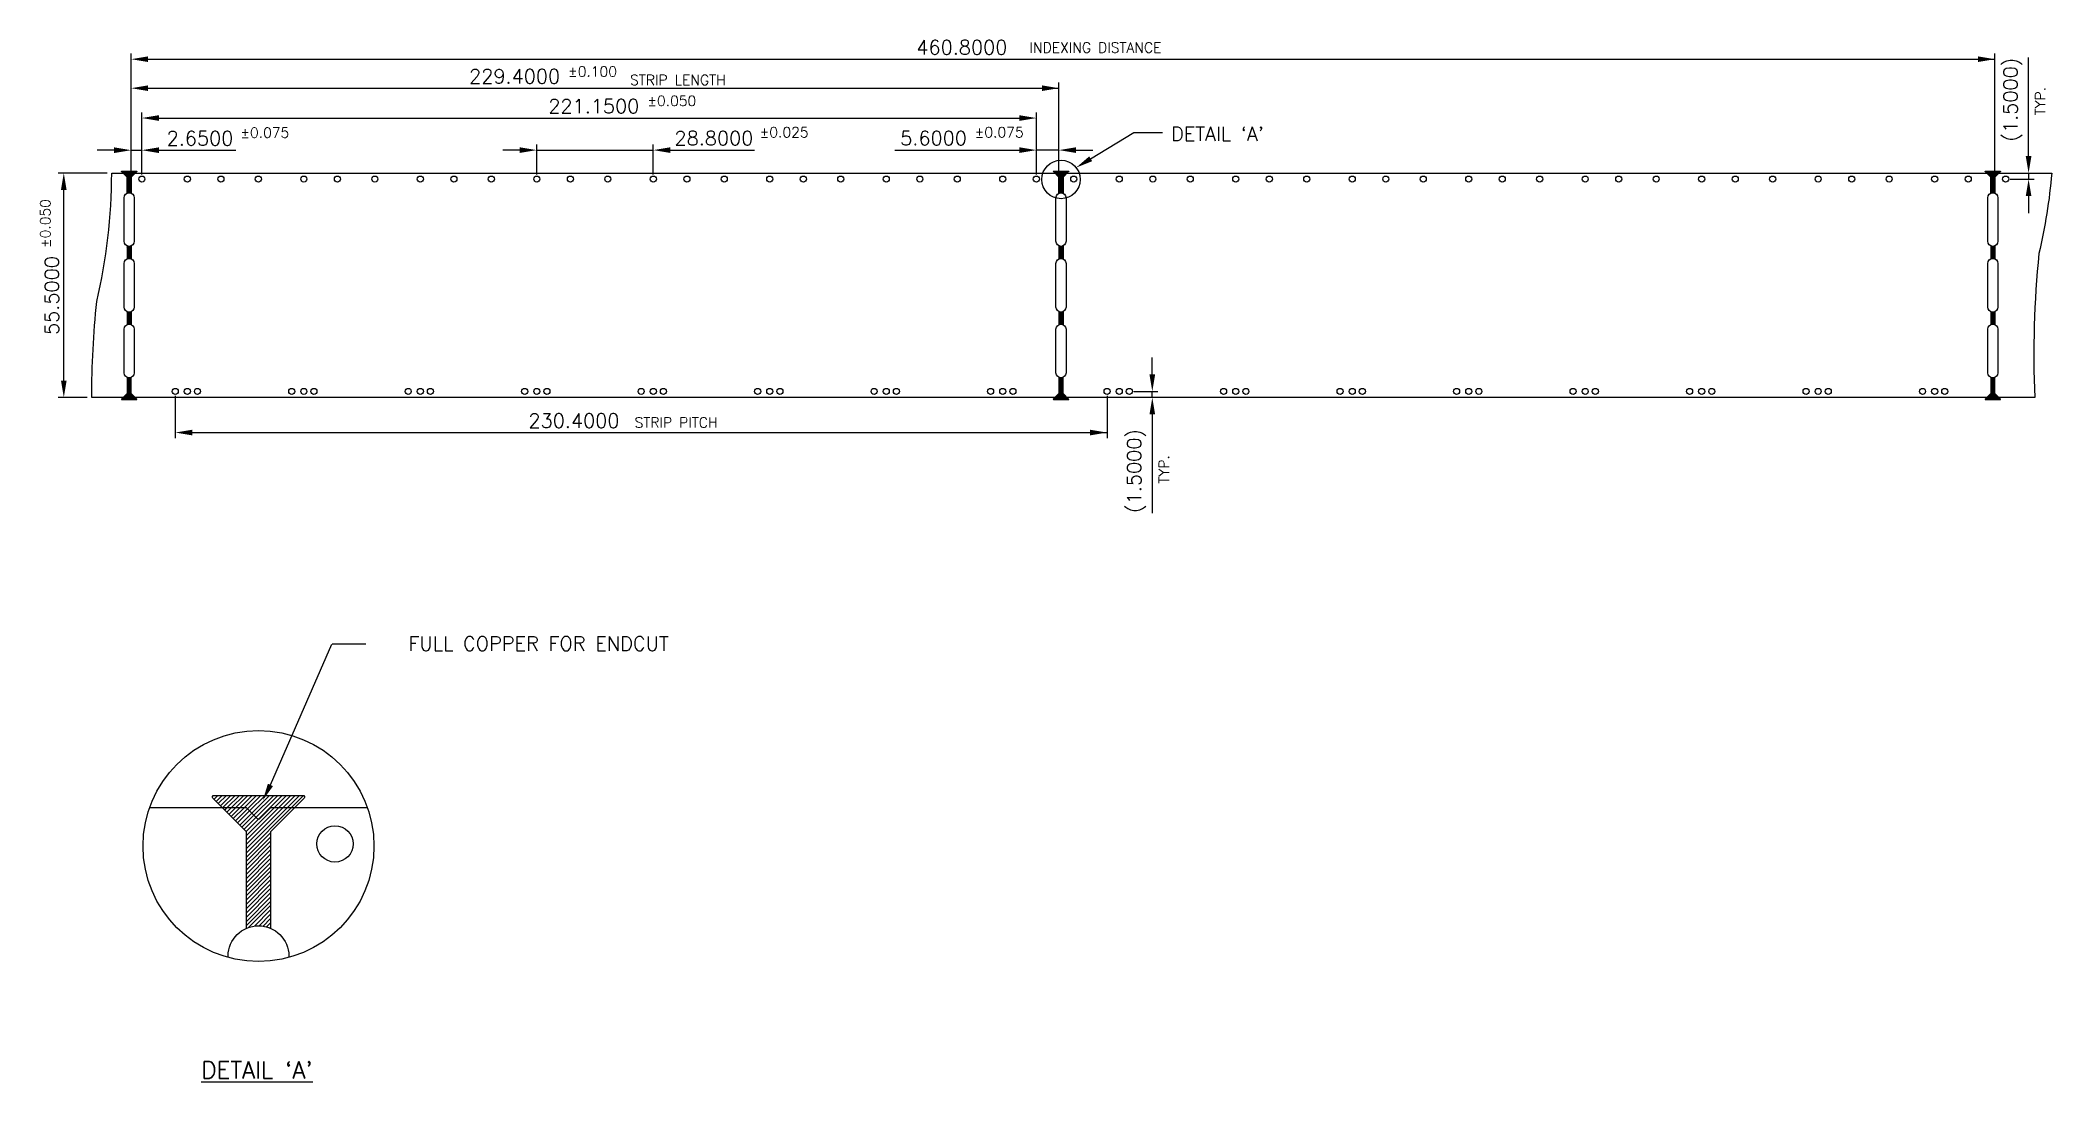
# Model space of a CAD drawing. Extents: x 149 to 646, y -468 to -211.
import ezdxf
from ezdxf.lldxf.tags import DXFTag

# ---------------------------------------------------------------- set-up
doc = ezdxf.new("R2010")
doc.units = 0
doc.header["$LTSCALE"] = 8
doc.header["$MEASUREMENT"] = 0
for name, color, linetype in [('DIM', 7, 'Continuous'), ('ENDCUT', 8, 'Continuous'), ('LF-LINE', 1, 'Continuous'), ('PKG-OUT', 3, 'HIDDEN')]:
    doc.layers.add(name, color=color, linetype=linetype)
doc.styles.add('SIMPLEX', font='SIMPLEX.shx', dxfattribs={"height": 3})
tags = doc.linetypes.add('HIDDEN', pattern=[0.375, 0.25, -0.125]).pattern_tags.tags
tags[6:7] = [DXFTag(74, 4), DXFTag(75, 0), DXFTag(340, '0'), DXFTag(46, 1.0), DXFTag(50, 0.0), DXFTag(44, 0.0), DXFTag(45, 0.0)]
tags[4:5] = [DXFTag(74, 4), DXFTag(75, 0), DXFTag(340, '0'), DXFTag(46, 1.0), DXFTag(50, 0.0), DXFTag(44, 0.0), DXFTag(45, 0.0)]

msp = doc.modelspace()

# ---------------------------------------------------------------- hatches: boundary and pattern name
at = {"layer": 'ENDCUT'}
h = msp.add_hatch(dxfattribs=at)
h.set_pattern_fill('ANSI31', color=256)
h.set_pattern_definition([(45, (170.8886, -262.83379), (-0.08838835, 0.08838835), [])])
h.paths.add_polyline_path([(171.48, -261.37, -0.208712), (170.48, -261.37), (170.48, -264.58, -0.208712), (171.48, -264.58)])
h.paths.add_polyline_path([(171.48, -277.62, -0.208712), (170.48, -277.62), (170.48, -280.83, -0.208712), (171.48, -280.83)])
h.paths.add_polyline_path([(171.48, -293.87, -0.208712), (170.48, -293.87), (170.48, -297.85), (169.48, -298.85), (170.47, -298.85), (170.91, -298.41, -0.414214), (171.05, -298.41), (171.49, -298.85), (172.48, -298.85), (171.48, -297.85)])
h.paths.add_polyline_path([(172.48, -298.85), (171.49, -298.85), (171.05, -298.41, 0.414214), (170.91, -298.41), (170.47, -298.85), (169.48, -298.85), (169.1, -299.23, 0.668179), (169.15, -299.35), (172.81, -299.35, 0.668179), (172.86, -299.23)])
h.paths.add_polyline_path([(171.48, -244.35), (172.48, -243.35), (171.49, -243.35), (171.05, -243.79, -0.414214), (170.91, -243.79), (170.47, -243.35), (169.48, -243.35), (170.48, -244.35), (170.48, -248.33, -0.208712), (171.48, -248.33)])
h.paths.add_polyline_path([(172.86, -242.97, 0.668179), (172.81, -242.85), (169.15, -242.85, 0.668179), (169.1, -242.97), (169.48, -243.35), (170.47, -243.35), (170.91, -243.79, 0.414214), (171.05, -243.79), (171.49, -243.35), (172.48, -243.35)])
h = msp.add_hatch(dxfattribs=at)
h.set_pattern_fill('ANSI31', color=256)
h.set_pattern_definition([(45, (401.2886, -262.83379), (-0.08838835, 0.08838835), [])])
h.paths.add_polyline_path([(401.88, -261.37, -0.208712), (400.88, -261.37), (400.88, -264.58, -0.208712), (401.88, -264.58)])
h.paths.add_polyline_path([(401.88, -277.62, -0.208712), (400.88, -277.62), (400.88, -280.83, -0.208712), (401.88, -280.83)])
h.paths.add_polyline_path([(401.88, -293.87, -0.208712), (400.88, -293.87), (400.88, -297.85), (399.88, -298.85), (400.87, -298.85), (401.31, -298.41, -0.414214), (401.45, -298.41), (401.89, -298.85), (402.88, -298.85), (401.88, -297.85)])
h.paths.add_polyline_path([(402.88, -298.85), (401.89, -298.85), (401.45, -298.41, 0.414214), (401.31, -298.41), (400.87, -298.85), (399.88, -298.85), (399.5, -299.23, 0.668179), (399.55, -299.35), (403.21, -299.35, 0.668179), (403.26, -299.23)])
h.paths.add_polyline_path([(401.88, -244.35), (402.88, -243.35), (401.89, -243.35), (401.45, -243.79, -0.414214), (401.31, -243.79), (400.87, -243.35), (399.88, -243.35), (400.88, -244.35), (400.88, -248.33, -0.208712), (401.88, -248.33)])
h.paths.add_polyline_path([(403.26, -242.97, 0.668179), (403.21, -242.85), (399.55, -242.85, 0.668179), (399.5, -242.97), (399.88, -243.35), (400.87, -243.35), (401.31, -243.79, 0.414214), (401.45, -243.79), (401.89, -243.35), (402.88, -243.35)])
h = msp.add_hatch(dxfattribs=at)
h.set_pattern_fill('ANSI31', color=256)
h.set_pattern_definition([(45, (631.6886, -262.83379), (-0.08838835, 0.08838835), [])])
h.paths.add_polyline_path([(632.28, -261.37, -0.208712), (631.28, -261.37), (631.28, -264.58, -0.208712), (632.28, -264.58)])
h.paths.add_polyline_path([(632.28, -277.62, -0.208712), (631.28, -277.62), (631.28, -280.83, -0.208712), (632.28, -280.83)])
h.paths.add_polyline_path([(632.28, -293.87, -0.208712), (631.28, -293.87), (631.28, -297.85), (630.28, -298.85), (631.27, -298.85), (631.71, -298.41, -0.414214), (631.85, -298.41), (632.29, -298.85), (633.28, -298.85), (632.28, -297.85)])
h.paths.add_polyline_path([(633.28, -298.85), (632.29, -298.85), (631.85, -298.41, 0.414214), (631.71, -298.41), (631.27, -298.85), (630.28, -298.85), (629.9, -299.23, 0.668179), (629.95, -299.35), (633.61, -299.35, 0.668179), (633.66, -299.23)])
h.paths.add_polyline_path([(632.28, -244.35), (633.28, -243.35), (632.29, -243.35), (631.85, -243.79, -0.414214), (631.71, -243.79), (631.27, -243.35), (630.28, -243.35), (631.28, -244.35), (631.28, -248.33, -0.208712), (632.28, -248.33)])
h.paths.add_polyline_path([(633.66, -242.97, 0.668179), (633.61, -242.85), (629.95, -242.85, 0.668179), (629.9, -242.97), (630.28, -243.35), (631.27, -243.35), (631.71, -243.79, 0.414214), (631.85, -243.79), (632.29, -243.35), (633.28, -243.35)])

# ---------------------------------------------------------------- linework, layer by layer
for points in [[(171.49, -243.35), (400.87, -243.35), (401.31, -243.79, 0.414214), (401.45, -243.79), (401.89, -243.35), (631.27, -243.35), (631.71, -243.79, 0.414214), (631.85, -243.79), (632.29, -243.35), (646.33, -243.35, -0.036635), (643.15, -263.25, 0.035059), (642.11, -298.85), (632.29, -298.85), (631.85, -298.41, 0.414214), (631.71, -298.41), (631.27, -298.85), (401.89, -298.85), (401.45, -298.41, 0.414214), (401.31, -298.41), (400.87, -298.85), (171.49, -298.85), (171.05, -298.41, 0.414214), (170.91, -298.41), (170.47, -298.85), (161.73, -298.85, -0.023369), (162.98, -275.13, 0.058275), (166.67, -243.35), (170.47, -243.35), (170.91, -243.79, 0.414214), (171.05, -243.79)], [(169.73, -249.48, -1), (172.23, -249.48), (172.23, -260.23, -1), (169.73, -260.23)], [(400.13, -249.48, -1), (402.63, -249.48), (402.63, -260.23, -1), (400.13, -260.23)], [(630.53, -249.48, -1), (633.03, -249.48), (633.03, -260.23, -1), (630.53, -260.23)], [(169.73, -265.73, -1), (172.23, -265.73), (172.23, -276.48, -1), (169.73, -276.48)], [(400.13, -265.73, -1), (402.63, -265.73), (402.63, -276.48, -1), (400.13, -276.48)], [(630.53, -265.73, -1), (633.03, -265.73), (633.03, -276.48, -1), (630.53, -276.48)], [(169.73, -281.98, -1), (172.23, -281.98), (172.23, -292.73, -1), (169.73, -292.73)], [(400.13, -281.98, -1), (402.63, -281.98), (402.63, -292.73, -1), (400.13, -292.73)], [(630.53, -281.98, -1), (633.03, -281.98), (633.03, -292.73, -1), (630.53, -292.73)]]:
    msp.add_lwpolyline(points, format="xyb", close=True)
for centre in [(174.13, -244.85), (174.13, -244.85), (185.38, -244.85), (193.68, -244.85), (202.93, -244.85), (202.93, -244.85), (214.18, -244.85), (222.48, -244.85), (231.73, -244.85), (231.73, -244.85), (242.98, -244.85), (251.28, -244.85), (260.53, -244.85), (260.53, -244.85), (271.78, -244.85), (280.08, -244.85), (289.33, -244.85), (289.33, -244.85), (300.58, -244.85), (308.88, -244.85), (318.13, -244.85), (318.13, -244.85), (329.38, -244.85), (337.68, -244.85), (346.93, -244.85), (346.93, -244.85), (358.18, -244.85), (366.48, -244.85), (375.73, -244.85), (375.73, -244.85), (386.98, -244.85), (395.28, -244.85), (404.53, -244.85), (404.53, -244.85), (415.78, -244.85), (424.08, -244.85), (433.33, -244.85), (433.33, -244.85), (444.58, -244.85), (452.88, -244.85), (462.13, -244.85), (462.13, -244.85), (473.38, -244.85), (481.68, -244.85), (490.93, -244.85), (490.93, -244.85), (502.18, -244.85), (510.48, -244.85), (519.73, -244.85), (519.73, -244.85), (530.98, -244.85), (539.28, -244.85), (548.53, -244.85), (548.53, -244.85), (559.78, -244.85), (568.08, -244.85), (577.33, -244.85), (577.33, -244.85), (588.58, -244.85), (596.88, -244.85), (606.13, -244.85), (606.13, -244.85), (617.38, -244.85), (625.68, -244.85), (634.93, -244.85), (182.38, -297.35), (185.38, -297.35), (187.88, -297.35), (211.18, -297.35), (214.18, -297.35), (216.68, -297.35), (239.98, -297.35), (242.98, -297.35), (245.48, -297.35), (268.78, -297.35), (271.78, -297.35), (274.28, -297.35), (297.58, -297.35), (300.58, -297.35), (303.08, -297.35), (326.38, -297.35), (329.38, -297.35), (331.88, -297.35), (355.18, -297.35), (358.18, -297.35), (360.68, -297.35), (383.98, -297.35), (386.98, -297.35), (389.48, -297.35), (412.78, -297.35), (415.78, -297.35), (418.28, -297.35), (441.58, -297.35), (444.58, -297.35), (447.08, -297.35), (470.38, -297.35), (473.38, -297.35), (475.88, -297.35), (499.18, -297.35), (502.18, -297.35), (504.68, -297.35), (527.98, -297.35), (530.98, -297.35), (533.48, -297.35), (556.78, -297.35), (559.78, -297.35), (562.28, -297.35), (585.58, -297.35), (588.58, -297.35), (591.08, -297.35), (614.38, -297.35), (617.38, -297.35), (619.88, -297.35)]:
    msp.add_circle(centre, 0.75)
at = {"layer": 'DIM', "lineweight": -2}
for p, q in [((171.48, -236.55), (171.48, -213.8)), ((632.28, -243.73), (632.28, -213.8)), ((171.48, -243.73), (171.48, -220.97)), ((400.88, -243.73), (400.88, -220.97)), ((174.13, -243.73), (174.13, -228.35)), ((395.28, -243.73), (395.28, -228.35)), ((271.78, -243.73), (271.78, -236.28)), ((300.58, -243.73), (300.58, -236.28)), ((165.55, -243.35), (153.43, -243.35)), ((160.61, -298.85), (153.43, -298.85)), ((182.38, -298.47), (182.38, -308.92)), ((412.78, -298.47), (412.78, -308.92))]:
    msp.add_line(p, q, dxfattribs=at)
at = {"layer": 'DIM'}
for p, q in [((175.68, -215.2), (632.28, -215.2)), ((640.6, -239.15), (640.6, -214.77)), ((175.68, -222.37), (400.88, -222.37)), ((178.33, -229.75), (391.08, -229.75)), ((408.71, -239.83), (419.38, -233.35)), ((419.38, -233.35), (426.47, -233.35)), ((167.28, -237.7), (163.08, -237.7)), ((171.48, -237.7), (174.13, -237.7)), ((178.33, -237.7), (197.33, -237.7)), ((267.58, -237.68), (263.38, -237.68)), ((271.78, -237.68), (300.58, -237.68)), ((302.39, -237.68), (325.63, -237.68)), ((360.33, -237.68), (391.08, -237.68)), ((400.88, -237.68), (395.28, -237.68)), ((405.08, -237.68), (409.28, -237.68)), ((640.6, -243.35), (640.6, -244.85)), ((154.83, -294.65), (154.83, -247.55)), ((636.05, -244.85), (642, -244.85)), ((640.6, -249.05), (640.6, -253.25)), ((423.95, -293.15), (423.95, -288.95)), ((419.4, -297.35), (425.35, -297.35)), ((423.95, -298.85), (423.95, -297.35)), ((423.95, -303.05), (423.95, -327.43)), ((186.58, -307.52), (412.78, -307.52)), ((205.91, -394.66), (221.13, -359.85)), ((221.21, -359.79), (229.52, -359.79))]:
    msp.add_line(p, q, dxfattribs=at)
for points in [[(171.48, -215.2), (175.68, -215.9), (175.68, -214.5)], [(632.28, -215.2), (628.08, -215.9), (628.08, -214.5)], [(171.48, -222.37), (175.68, -223.07), (175.68, -221.67)], [(400.88, -222.37), (396.68, -223.07), (396.68, -221.67)], [(174.13, -229.75), (178.33, -230.45), (178.33, -229.05)], [(395.28, -229.75), (391.08, -230.45), (391.08, -229.05)], [(171.48, -237.7), (167.28, -238.4), (167.28, -237)], [(174.13, -237.7), (178.33, -238.4), (178.33, -237)], [(271.78, -237.68), (267.58, -238.38), (267.58, -236.98)], [(300.58, -237.68), (304.78, -238.38), (304.78, -236.98)], [(395.28, -237.68), (391.08, -238.38), (391.08, -236.98)], [(400.88, -237.68), (405.08, -238.38), (405.08, -236.98)], [(154.83, -243.35), (155.53, -247.55), (154.13, -247.55)], [(408.35, -239.23), (409.08, -240.42), (405.12, -242)], [(640.6, -243.35), (641.3, -239.15), (639.9, -239.15)], [(640.6, -244.85), (641.3, -249.05), (639.9, -249.05)], [(423.95, -297.35), (424.65, -293.15), (423.25, -293.15)], [(154.83, -298.85), (155.53, -294.65), (154.13, -294.65)], [(423.95, -298.85), (424.65, -303.05), (423.25, -303.05)], [(182.38, -307.52), (186.58, -308.22), (186.58, -306.82)], [(412.78, -307.52), (408.58, -308.22), (408.58, -306.82)], [(204.06, -398.43), (206.54, -394.96), (205.29, -394.35)]]:
    msp.add_solid(points, dxfattribs=at)
at = {"layer": 'ENDCUT'}
for p, q in [((170.48, -261.37), (170.48, -264.58)), ((171.48, -261.37), (171.48, -264.58)), ((400.88, -261.37), (400.88, -264.58)), ((401.88, -261.37), (401.88, -264.58)), ((631.28, -261.37), (631.28, -264.58)), ((632.28, -261.37), (632.28, -264.58)), ((170.48, -277.62), (170.48, -280.83)), ((171.48, -277.62), (171.48, -280.83)), ((400.88, -277.62), (400.88, -280.83)), ((401.88, -277.62), (401.88, -280.83)), ((631.28, -277.62), (631.28, -280.83)), ((632.28, -277.62), (632.28, -280.83)), ((191.58, -397.53), (191.86, -397.25)), ((191.96, -398.22), (192.94, -397.23)), ((192.49, -398.75), (194, -397.23)), ((193.02, -399.28), (195.06, -397.23)), ((193.55, -399.81), (196.12, -397.23)), ((194.19, -400.23), (197.19, -397.23)), ((195.25, -400.23), (198.25, -397.23)), ((196.31, -400.23), (199.31, -397.23)), ((197.37, -400.23), (200.37, -397.23)), ((198.43, -400.23), (201.43, -397.23)), ((199.49, -400.23), (202.49, -397.23)), ((200.23, -400.55), (203.55, -397.23)), ((200.76, -401.08), (204.61, -397.23)), ((201.29, -401.61), (205.67, -397.23)), ((201.82, -402.14), (206.73, -397.23)), ((202.35, -402.67), (207.79, -397.23)), ((203.05, -403.04), (208.85, -397.23)), ((206.91, -400.23), (209.91, -397.23)), ((207.97, -400.23), (210.97, -397.23)), ((209.03, -400.23), (212.03, -397.23)), ((210.1, -400.23), (213.1, -397.23)), ((211.16, -400.23), (214.12, -397.26)), ((194.08, -400.34), (194.19, -400.23)), ((194.61, -400.87), (195.25, -400.23)), ((195.14, -401.4), (196.31, -400.23)), ((195.67, -401.93), (197.37, -400.23)), ((196.2, -402.46), (198.43, -400.23)), ((196.73, -402.99), (199.49, -400.23)), ((197.26, -403.52), (200.23, -400.55)), ((197.79, -404.05), (200.76, -401.08)), ((198.32, -404.58), (201.29, -401.61)), ((198.85, -405.11), (201.82, -402.14)), ((199.38, -405.64), (202.35, -402.67)), ((199.97, -407.17), (206.91, -400.23)), ((199.97, -408.23), (207.97, -400.23)), ((199.97, -409.3), (209.03, -400.23)), ((199.97, -410.36), (210.1, -400.23)), ((199.97, -411.42), (211.16, -400.23)), ((199.91, -406.17), (203.05, -403.04)), ((199.97, -412.48), (205.97, -406.48)), ((199.97, -413.54), (205.97, -407.54)), ((199.97, -414.6), (205.97, -408.6)), ((199.97, -415.66), (205.97, -409.66)), ((199.97, -416.72), (205.97, -410.72)), ((199.97, -417.78), (205.97, -411.78)), ((199.97, -418.84), (205.97, -412.84)), ((199.97, -419.9), (205.97, -413.9)), ((199.97, -420.96), (205.97, -414.96)), ((199.97, -422.02), (205.97, -416.02)), ((199.97, -423.08), (205.97, -417.08)), ((199.97, -424.14), (205.97, -418.14)), ((199.97, -425.21), (205.97, -419.21)), ((199.97, -426.27), (205.97, -420.27)), ((199.97, -427.33), (205.97, -421.33)), ((199.97, -428.39), (205.97, -422.39)), ((199.97, -429.45), (205.97, -423.45)), ((200.62, -429.86), (205.97, -424.51)), ((201.99, -429.54), (205.97, -425.57)), ((203.12, -429.48), (205.97, -426.63)), ((204.09, -429.57), (205.97, -427.69)), ((204.97, -429.75), (205.97, -428.75)), ((205.76, -430.02), (205.97, -429.81))]:
    msp.add_line(p, q, dxfattribs=at)
for points in [[(170.48, -248.33), (170.48, -244.35), (169.1, -242.97, -0.668179), (169.15, -242.85), (172.81, -242.85, -0.668179), (172.86, -242.97), (171.48, -244.35), (171.48, -248.33)], [(400.88, -248.33), (400.88, -244.35), (399.5, -242.97, -0.668179), (399.55, -242.85), (403.21, -242.85, -0.668179), (403.26, -242.97), (401.88, -244.35), (401.88, -248.33)], [(631.28, -248.33), (631.28, -244.35), (629.9, -242.97, -0.668179), (629.95, -242.85), (633.61, -242.85, -0.668179), (633.66, -242.97), (632.28, -244.35), (632.28, -248.33)], [(170.48, -293.87), (170.48, -297.85), (169.1, -299.23, 0.668179), (169.15, -299.35), (172.81, -299.35, 0.668179), (172.86, -299.23), (171.48, -297.85), (171.48, -293.87)], [(400.88, -293.87), (400.88, -297.85), (399.5, -299.23, 0.668179), (399.55, -299.35), (403.21, -299.35, 0.668179), (403.26, -299.23), (401.88, -297.85), (401.88, -293.87)], [(631.28, -293.87), (631.28, -297.85), (629.9, -299.23, 0.668179), (629.95, -299.35), (633.61, -299.35, 0.668179), (633.66, -299.23), (632.28, -297.85), (632.28, -293.87)], [(199.97, -430.11), (199.97, -406.23), (191.69, -397.95, -0.668179), (191.98, -397.23), (213.96, -397.23, -0.668179), (214.25, -397.95), (205.97, -406.23), (205.97, -430.11)]]:
    msp.add_lwpolyline(points, format="xyb", dxfattribs=at)
at = {"layer": 'LF-LINE'}
for points in [[(176.06, -400.23), (199.91, -400.23), (202.55, -402.87, 0.414214), (203.39, -402.87), (206.03, -400.23), (229.88, -400.23)], [(195.47, -437.31), (195.47, -436.98, -1), (210.47, -436.98), (210.47, -437.31)]]:
    msp.add_lwpolyline(points, format="xyb", dxfattribs=at)
msp.add_circle((221.87, -409.23), 4.5, dxfattribs=at)
msp.add_circle((221.87, -409.23), 4.5, dxfattribs=at)
at = {"layer": 'PKG-OUT', "ltscale": 0.5}
for centre, radius in [((401.38, -244.94), 4.76), ((202.97, -409.77), 28.55)]:
    msp.add_circle(centre, radius, dxfattribs=at)

# ---------------------------------------------------------------- texts
at = {"layer": 'DIM', "style": 'SIMPLEX'}
for s, insert, char_height, attachment_point in [('460.8000', (376.87, -212.26), 3.5, 5), ('INDEXING DISTANCE', (409.9, -212.33), 2.52, 5), ('229.4000', (266.3, -219.43), 3.5, 5), ('%%p0.100', (285.56, -218.25), 2.52, 5), ('STRIP LENGTH', (306.67, -220.33), 2.52, 5), ('221.1500', (285.87, -226.81), 3.5, 5), ('%%p0.050', (305.15, -225.5), 2.52, 5), ('\\A1;2.6500', (188.5, -234.76), 3.5, 5), ('%%P0.075', (204.53, -233.36), 2.52, 5), ('28.8000', (315.57, -234.74), 3.5, 5), ('%%p0.025', (332.93, -233.27), 2.52, 5), ('5.6000', (369.87, -234.74), 3.5, 5), ('%%P0.075', (386.1, -233.27), 2.52, 5), ("DETAIL `A'", (428.58, -235.4), 3.5, 7), ('230.4000', (280.96, -304.58), 3.5, 5), ('STRIP PITCH', (306.21, -305.03), 2.52, 5), ('FULL COPPER FOR ENDCUT', (304.38, -357.96), 3.5, 3)]:
    msp.add_mtext(s, dxfattribs=dict(at, insert=insert, char_height=char_height, attachment_point=attachment_point))
at = {"layer": 'DIM', "attachment_point": 5, "rotation": 90, "style": 'SIMPLEX'}
for s, insert, char_height in [('\\A1;(1.5000)', (636.71, -225.19), 3.5), ('TYP.', (643.47, -225.58), 2.52), ('%%p0.050', (150.27, -255.84), 2.52), ('55.5000', (151.89, -273.64), 3.5), ('\\A1;(1.5000)', (420.06, -317.01), 3.5), ('TYP.', (426.82, -316.62), 2.52)]:
    msp.add_mtext(s, dxfattribs=dict(at, insert=insert, char_height=char_height))
at = {"layer": 'LF-LINE', "insert": (202.6, -465.12), "char_height": 4.2, "attachment_point": 5, "style": 'SIMPLEX'}
msp.add_mtext("{\\LDETAIL `A'}", dxfattribs=at)

doc.saveas('drawing.dxf')
